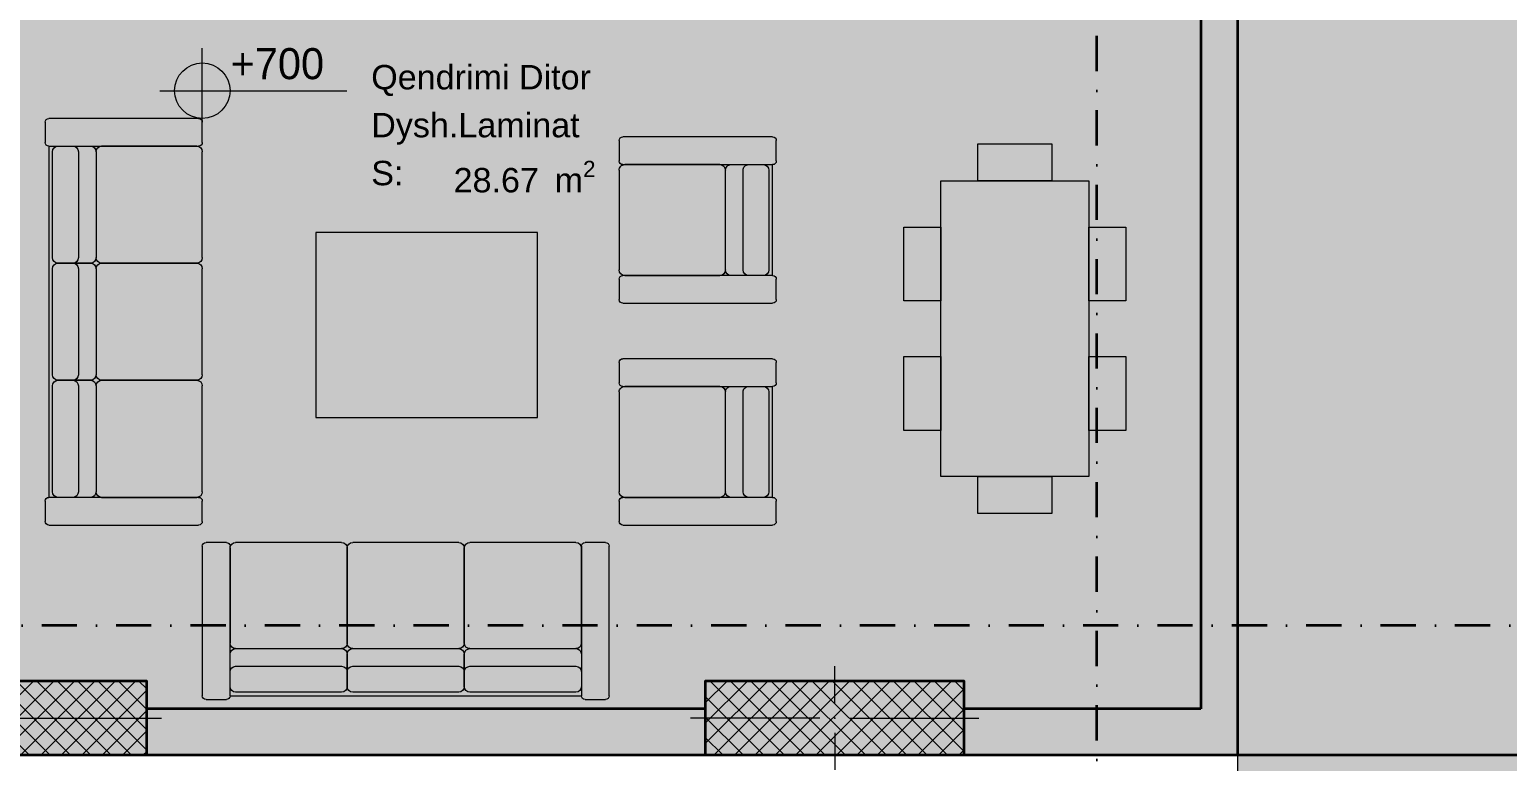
# Model space of a CAD drawing. Header units: millimetres. Extents: x 172821 to 253959, y -36092 to 17885.
# Drawn here: x 202827 to 210819, y -10151 to -6192 of the extents above; entities that cross this region are included whole.
import ezdxf
from ezdxf.enums import TextEntityAlignment as Align

# ---------------------------------------------------------------- set-up
doc = ezdxf.new("R2010")
doc.units = ezdxf.units.MM
doc.header["$MEASUREMENT"] = 0
doc.linetypes.add('Dot & Dashed', pattern=[402.166657, 190.5, -105.833333, 0, -105.833324])
for name, color, linetype, lineweight, true_color in [('A - Dimensionimi_Pen_No__156', 7, 'Continuous', 20, 0x54689e), ('A - Fill zone_Pen_No__102', 7, 'Continuous', 13, 0xcccccc), ('A - Mobilimi_Pen_No__102', 7, 'Continuous', 13, 0xcccccc), ('A - Muret_Pen_No__82', 7, 'Continuous', 20, 0xaaaaaa), ('Marker - Section_Pen_No__8', 7, 'Continuous', 35, 0xa80f02), ('Model Unit - Zone_Pen_No__102', 7, 'Continuous', 13, 0xcccccc)]:
    doc.layers.add(name, color=color, linetype=linetype, lineweight=lineweight, true_color=true_color)
for name, color, linetype, lineweight in [('A - Fill zone_Pen_No__19', 255, 'Continuous', 0), ('A - Fill zone_Pen_No__2', 8, 'Continuous', 15), ('A - Mobilimi_Pen_No__121', 255, 'Continuous', 0), ('A - Mobilimi_Pen_No__18', 9, 'Continuous', 15), ('A - Muret_Pen_No__22', 8, 'Continuous', 35), ('A - Pllaka meskatit_Pen_No__1', 7, 'Continuous', 13), ('A - Pllaka meskatit_Pen_No__22', 8, 'Continuous', 35), ('A - Shtyllat_Pen_No__101', 252, 'Continuous', 13), ('A - Shtyllat_Pen_No__22', 8, 'Continuous', 35), ('ARCHICAD Zone Stamps_Pen_No__101', 252, 'Continuous', 13)]:
    doc.layers.add(name, color=color, linetype=linetype, lineweight=lineweight)
for name, color, linetype in [('A - Muret', 7, 'Continuous'), ('A - Pllaka meskatit', 7, 'Continuous'), ('A - Shtyllat', 7, 'Continuous'), ('Marker - Section', 7, 'Continuous'), ('Model Unit - Zone', 7, 'Continuous')]:
    doc.layers.add(name, color=color, linetype=linetype)
doc.styles.add('GENERATED_STYLE_1', font='GOTHIC.TTF')
doc.styles.add('GENERATED_STYLE_2', font='arial.ttf')
pattern_1 = [(45, (0, 0), (-55.154327, 55.154327), []), (135, (0, 0), (55.154327, 55.154327), [])]

# ---------------------------------------------------------------- blocks, each defined once
blk = doc.blocks.new('Slab_1', base_point=(232061.1, 7783.8))
at = {"layer": 'A - Pllaka meskatit_Pen_No__1', "color": 7, "linetype": 'Continuous', "lineweight": 13, "flags": 128}
blk.add_lwpolyline([(232061.1, 7783.8), (190161.1, 7783.8), (190161.1, -3216.2), (191111.1, -3216.2), (191111.1, -7116.2), (191511.1, -7116.2), (191511.1, -8316.2), (195311.1, -8316.2), (195311.1, -7116.2), (200461.1, -7116.2), (200461.1, -10116.2), (218411.1, -10116.2), (218411.1, -8866.2), (232061.1, -8866.2)], close=True, dxfattribs=at)
blk = doc.blocks.new('Qendrimi Ditor_Dysh.Laminat _26', base_point=(205256.7, -6716.2))
at = {"layer": 'ARCHICAD Zone Stamps_Pen_No__101', "color": 252, "lineweight": 13, "insert": (205120, -6901.9), "char_height": 132, "attachment_point": 1, "style": 'GENERATED_STYLE_2'}
blk.add_mtext('\\A1;{\\pql;\\pt0,6060;\\fArial|b0|i0|c0|p34;28.67\\fArial|b0|i0|c0|p34;\\A1{\\H.66x;\\S^  ;}\\fArial|b0|i0|c0|p34; m\\fArial|b0|i0|c0|p34;\\A1{\\H.66x;\\S2^  ;}}', dxfattribs=at)
at = {"layer": 'ARCHICAD Zone Stamps_Pen_No__101', "color": 252, "lineweight": 13, "style": 'GENERATED_STYLE_2'}
for tag, p in [('ROOM_NAME', (204674.4, -6383.3)), ('DUMMY_849', (205839, -6353.2)), ('DUMMY_850', (205839, -6612.4)), ('ROOM_NUMBER', (204674.4, -6642.6)), ('measuredAreaCode', (204674.4, -6901.9))]:
    blk.add_attdef(tag, text='', height=132, dxfattribs=at).set_placement(p, align=Align.TOP_LEFT)
blk = doc.blocks.new('Slab_5', base_point=(232061.1, 7783.8))
at = {"layer": 'A - Pllaka meskatit_Pen_No__22', "color": 8, "linetype": 'Continuous', "lineweight": 35, "flags": 128}
blk.add_lwpolyline([(232061.1, 7783.8), (190161.1, 7783.8), (190161.1, -3216.2), (191111.1, -3216.2), (191111.1, -7116.2), (191511.1, -7116.2), (191511.1, -8316.2), (195311.1, -8316.2), (195311.1, -7116.2), (200461.1, -7116.2), (200461.1, -10116.2), (218411.1, -10116.2), (218411.1, -8866.2), (232061.1, -8866.2)], close=True, dxfattribs=at)
blk = doc.blocks.new('Wall_34', base_point=(209361.1, -2816.2))
at = {"layer": 'A - Muret_Pen_No__82', "linetype": 'Continuous', "lineweight": 0, "true_color": 0xd4d4d4}
for points in [[(209161.1, -3016.2), (209361.1, -2816.2), (209161.1, -2816.2)], [(209161.1, -3016.2), (209361.1, -3016.2), (209361.1, -2816.2)], [(209361.1, -9866.2), (209361.1, -3016.2), (209161.1, -3016.2), (209161.1, -9866.2)]]:
    blk.add_hatch(color=254, dxfattribs=at).paths.add_polyline_path(points)
at = {"layer": 'A - Muret_Pen_No__22', "color": 8, "linetype": 'Continuous', "lineweight": 35, "flags": 128}
for points in [[(209361.1, -2816.2), (209161.1, -2816.2)], [(209361.1, -9866.2), (209361.1, -2816.2)], [(209161.1, -3016.2), (209161.1, -5676.2)], [(209161.1, -5826.2), (209161.1, -9866.2)]]:
    blk.add_lwpolyline(points, dxfattribs=at)
blk = doc.blocks.new('Wall_59', base_point=(201711.1, -9866.2))
at = {"layer": 'A - Muret_Pen_No__82', "linetype": 'Continuous', "lineweight": 0, "true_color": 0xd4d4d4}
for points in [[(203461.1, -10116.2), (206481.1, -10116.2), (206481.1, -9866.2), (203461.1, -9866.2)], [(207881.1, -9866.2), (207881.1, -10116.2), (209161.1, -10116.2), (209161.1, -9866.2)], [(209361.1, -9866.2), (209161.1, -9866.2), (209361.1, -10116.2)], [(209161.1, -10116.2), (209361.1, -10116.2), (209161.1, -9866.2)]]:
    blk.add_hatch(color=254, dxfattribs=at).paths.add_polyline_path(points)
at = {"layer": 'A - Muret_Pen_No__22', "color": 8, "linetype": 'Continuous', "lineweight": 35, "flags": 128}
for points in [[(206481.1, -9866.2), (203461.1, -9866.2)], [(209161.1, -9866.2), (207881.1, -9866.2)], [(209361.1, -10116.2), (209361.1, -9866.2)], [(203461.1, -10116.2), (206481.1, -10116.2)], [(207881.1, -10116.2), (209361.1, -10116.2)]]:
    blk.add_lwpolyline(points, dxfattribs=at)
blk = doc.blocks.new('Column_20', base_point=(201961.1, -9916.2))
at = {"layer": 'A - Shtyllat_Pen_No__101', "linetype": 'Continuous', "lineweight": 13}
h = blk.add_hatch(dxfattribs=at)
h.set_pattern_fill('Concrete_Block', color=252, style=0, pattern_type=2)
h.set_pattern_definition(pattern_1)
h.paths.add_polyline_path([(203461.1, -10116.2), (203461.1, -9716.2), (200461.1, -9716.2), (200461.1, -10116.2)])
at = {"layer": 'A - Shtyllat_Pen_No__101', "color": 252, "linetype": 'Continuous', "lineweight": 13}
for p, q in [((201961.1, -9836.2), (201961.1, -9636.2)), ((201881.1, -9916.2), (200381.1, -9916.2)), ((202041.1, -9916.2), (203541.1, -9916.2)), ((201961.1, -9996.2), (201961.1, -10196.2))]:
    blk.add_line(p, q, dxfattribs=at)
blk.add_point((201961.1, -9916.2), dxfattribs=at)
at = {"layer": 'A - Shtyllat_Pen_No__22', "color": 8, "linetype": 'Continuous', "lineweight": 35, "flags": 128}
blk.add_lwpolyline([(203461.1, -10116.2), (203461.1, -9716.2), (200461.1, -9716.2), (200461.1, -10116.2)], close=True, dxfattribs=at)
blk = doc.blocks.new('Column_45', base_point=(207181.1, -9916.2))
at = {"layer": 'A - Shtyllat_Pen_No__101', "linetype": 'Continuous', "lineweight": 13}
h = blk.add_hatch(dxfattribs=at)
h.set_pattern_fill('Concrete_Block', color=252, style=0, pattern_type=2)
h.set_pattern_definition(pattern_1)
h.paths.add_polyline_path([(207881.1, -10116.2), (207881.1, -9716.2), (206481.1, -9716.2), (206481.1, -10116.2)])
at = {"layer": 'A - Shtyllat_Pen_No__101', "color": 252, "linetype": 'Continuous', "lineweight": 13}
for p, q in [((207181.1, -9836.2), (207181.1, -9636.2)), ((207101.1, -9916.2), (206401.1, -9916.2)), ((207261.1, -9916.2), (207961.1, -9916.2)), ((207181.1, -9996.2), (207181.1, -10196.2))]:
    blk.add_line(p, q, dxfattribs=at)
blk.add_point((207181.1, -9916.2), dxfattribs=at)
at = {"layer": 'A - Shtyllat_Pen_No__22', "color": 8, "linetype": 'Continuous', "lineweight": 35, "flags": 128}
blk.add_lwpolyline([(207881.1, -10116.2), (207881.1, -9716.2), (206481.1, -9716.2), (206481.1, -10116.2)], close=True, dxfattribs=at)
blk = doc.blocks.new('Sofa 25')
at = {"layer": 'A - Mobilimi_Pen_No__18', "color": 9, "linetype": 'Continuous', "lineweight": 15}
for p, q in [((0, 20), (0, 830)), ((20, 850), (130, 850)), ((150, 830), (150, 20)), ((150, 830), (2050, 830)), ((753.3, 810), (180, 810)), ((1386.7, 810), (813.3, 810)), ((2020, 810), (1446.7, 810)), ((2050, 20), (2050, 830)), ((2070, 850), (2180, 850)), ((2200, 830), (2200, 20)), ((150, 780), (150, 604.7)), ((783.3, 604.7), (783.3, 780)), ((783.3, 780), (783.3, 604.7)), ((1416.7, 604.7), (1416.7, 780)), ((1416.7, 780), (1416.7, 604.7)), ((2050, 604.7), (2050, 780)), ((180, 670), (753.3, 670)), ((813.3, 670), (1386.7, 670)), ((1446.7, 670), (2020, 670)), ((180, 574.7), (753.3, 574.7)), ((180, 574.7), (753.3, 574.7)), ((813.3, 574.7), (1386.7, 574.7)), ((813.3, 574.7), (1386.7, 574.7)), ((1446.7, 574.7), (2020, 574.7)), ((1446.7, 574.7), (2020, 574.7)), ((150, 30), (150, 544.7)), ((783.3, 544.7), (783.3, 30)), ((783.3, 30), (783.3, 544.7)), ((1416.7, 544.7), (1416.7, 30)), ((1416.7, 30), (1416.7, 544.7)), ((2050, 544.7), (2050, 30)), ((130, 0), (20, 0)), ((753.3, 0), (180, 0)), ((1386.7, 0), (813.3, 0)), ((2020, 0), (1446.7, 0)), ((2180, 0), (2070, 0))]:
    blk.add_line(p, q, dxfattribs=at)
for centre, radius, start, end in [((20, 830), 20, 90, 180), ((130, 830), 20, 0, 90), ((180, 780), 30, 90, 180), ((753.3, 780), 30, 0, 90), ((813.3, 780), 30, 90, 180), ((1386.7, 780), 30, 0, 90), ((1446.7, 780), 30, 90, 180), ((2020, 780), 30, 0, 90), ((2070, 830), 20, 90, 180), ((2180, 830), 20, 0, 90), ((180, 700), 30, 180, 270), ((753.3, 700), 30, 270, 0), ((813.3, 700), 30, 180, 270), ((1386.7, 700), 30, 270, 0), ((1446.7, 700), 30, 180, 270), ((2020, 700), 30, 270, 0), ((180, 604.7), 30, 180, 270), ((180, 544.7), 30, 90, 180), ((753.3, 604.7), 30, 270, 0), ((753.3, 544.7), 30, 0, 90), ((813.3, 604.7), 30, 180, 270), ((813.3, 544.7), 30, 90, 180), ((1386.7, 604.7), 30, 270, 0), ((1386.7, 544.7), 30, 0, 90), ((1446.7, 604.7), 30, 180, 270), ((1446.7, 544.7), 30, 90, 180), ((2020, 604.7), 30, 270, 0), ((2020, 544.7), 30, 0, 90), ((20, 20), 20, 180, 270), ((130, 20), 20, 270, 0), ((180, 30), 30, 180, 270), ((753.3, 30), 30, 270, 0), ((813.3, 30), 30, 180, 270), ((1386.7, 30), 30, 270, 0), ((1446.7, 30), 30, 180, 270), ((2020, 30), 30, 270, 0), ((2070, 20), 20, 180, 270), ((2180, 20), 20, 270, 0)]:
    blk.add_arc(centre, radius, start, end, dxfattribs=at)
blk = doc.blocks.new('Sofa 25_2')
at = {"layer": 'A - Mobilimi_Pen_No__18', "color": 9, "linetype": 'Continuous', "lineweight": 15}
for p, q in [((0, 20), (0, 830)), ((20, 850), (130, 850)), ((150, 830), (150, 20)), ((150, 830), (750, 830)), ((720, 810), (180, 810)), ((750, 20), (750, 830)), ((770, 850), (880, 850)), ((900, 830), (900, 20)), ((150, 780), (150, 604.7)), ((750, 604.7), (750, 780)), ((180, 670), (720, 670)), ((180, 574.7), (720, 574.7)), ((180, 574.7), (720, 574.7)), ((150, 30), (150, 544.7)), ((750, 544.7), (750, 30)), ((130, 0), (20, 0)), ((720, 0), (180, 0)), ((880, 0), (770, 0))]:
    blk.add_line(p, q, dxfattribs=at)
for centre, radius, start, end in [((20, 830), 20, 90, 180), ((130, 830), 20, 0, 90), ((180, 780), 30, 90, 180), ((720, 780), 30, 0, 90), ((770, 830), 20, 90, 180), ((880, 830), 20, 0, 90), ((180, 700), 30, 180, 270), ((720, 700), 30, 270, 0), ((180, 604.7), 30, 180, 270), ((180, 544.7), 30, 90, 180), ((720, 604.7), 30, 270, 0), ((720, 544.7), 30, 0, 90), ((20, 20), 20, 180, 270), ((130, 20), 20, 270, 0), ((180, 30), 30, 180, 270), ((720, 30), 30, 270, 0), ((770, 20), 20, 180, 270), ((880, 20), 20, 270, 0)]:
    blk.add_arc(centre, radius, start, end, dxfattribs=at)
blk = doc.blocks.new('Dining Table 01 25_4')
at = {"layer": 'A - Mobilimi_Pen_No__18', "color": 9, "linetype": 'Continuous', "lineweight": 15}
for p, q in [((1200, 1000), (0, 1000)), ((0, 1000), (0, 0)), ((1200, 0), (1200, 1000)), ((0, 0), (1200, 0))]:
    blk.add_line(p, q, dxfattribs=at)
at = {"layer": 'A - Mobilimi_Pen_No__18', "color": 9, "linetype": 'Continuous', "lineweight": 15, "flags": 128}
blk.add_lwpolyline([(0, 0), (1200, 0), (1200, 1000), (0, 1000)], close=True, dxfattribs=at)
blk = doc.blocks.new('Dining Table 01 25_5')
at = {"layer": 'A - Mobilimi_Pen_No__18', "color": 9, "linetype": 'Continuous', "lineweight": 15}
for p, q in [((1600, 800), (0, 800)), ((0, 800), (0, 0)), ((1600, 0), (1600, 800)), ((0, 0), (1600, 0))]:
    blk.add_line(p, q, dxfattribs=at)
at = {"layer": 'A - Mobilimi_Pen_No__18', "color": 9, "linetype": 'Continuous', "lineweight": 15, "flags": 128}
blk.add_lwpolyline([(0, 0), (1600, 0), (1600, 800), (0, 800)], close=True, dxfattribs=at)
blk = doc.blocks.new('Cutting Plane_1', base_point=(234237.4, -9416.2))
at = {"layer": 'Marker - Section_Pen_No__8', "color": 14, "linetype": 'Dot & Dashed', "lineweight": 35, "true_color": 0xa80f02}
blk.add_line((234057.4, -9416.2), (185477.9, -9416.2), dxfattribs=at)
blk = doc.blocks.new('Cutting Plane_2', base_point=(208597.8, -31939.6))
at = {"layer": 'Marker - Section_Pen_No__8', "color": 14, "linetype": 'Dot & Dashed', "lineweight": 35, "true_color": 0xa80f02}
blk.add_line((208597.8, -31759.6), (208597.8, 10617.9), dxfattribs=at)

msp = doc.modelspace()

# ---------------------------------------------------------------- hatches: boundary and pattern name
at = {"layer": 'A - Fill zone_Pen_No__102', "linetype": 'Continuous', "lineweight": 0, "true_color": 0x333333}
msp.add_hatch(color=250, dxfattribs=at).paths.add_polyline_path([(190161.1, -966.2), (202311.1, -966.2), (202311.1, -2816.2), (209361.1, -2816.2), (209361.1, -10116.2), (200461.1, -10116.2), (200461.1, -7116.2), (195311.1, -7116.2), (195311.1, -8316.2), (191511.1, -8316.2), (191511.1, -7116.2), (191111.1, -7116.2), (191111.1, -3216.2), (190161.1, -3216.2)])
at = {"layer": 'A - Fill zone_Pen_No__19', "linetype": 'Continuous', "lineweight": 0, "true_color": 0x3f3f3f}
msp.add_hatch(color=250, dxfattribs=at).paths.add_polyline_path([(202311.1, -2816.2), (202311.1, -1016.2), (223211.1, -1016.2), (223211.1, -2816.2), (216536.1, -2816.2), (216536.1, -6741.2), (218286.1, -6741.2), (218286.1, -8866.2), (218411.1, -8866.2), (218411.1, -10116.2), (213111.1, -10116.2), (211161.1, -10116.2), (211161.1, -17436.2), (209361.1, -17436.2), (209361.1, -2816.2)])
at = {"layer": 'A - Mobilimi_Pen_No__121', "linetype": 'Continuous', "lineweight": 0, "true_color": 0xffffff}
for points in [[(207955.4, -6809.9), (208355.4, -6809.9), (208355.4, -7009.9), (207955.4, -7009.9)], [(207755.4, -7259.9), (207755.4, -7659.9), (207555.4, -7659.9), (207555.4, -7259.9)], [(208755.4, -7259.9), (208755.4, -7659.9), (208555.4, -7659.9), (208555.4, -7259.9)], [(207755.4, -7959.9), (207755.4, -8359.9), (207555.4, -8359.9), (207555.4, -7959.9)], [(208755.4, -7959.9), (208755.4, -8359.9), (208555.4, -8359.9), (208555.4, -7959.9)], [(207955.4, -8609.9), (208355.4, -8609.9), (208355.4, -8809.9), (207955.4, -8809.9)]]:
    msp.add_hatch(color=7, dxfattribs=at).paths.add_polyline_path(points)

# ---------------------------------------------------------------- linework, layer by layer
at = {"layer": 'A - Dimensionimi_Pen_No__156', "color": 165, "linetype": 'Continuous', "lineweight": 20, "true_color": 0x54689e}
for points in [[(203761.1, -6752.4), (203761.1, -6292.4)], [(203531.1, -6522.4), (204542.9, -6522.4)]]:
    msp.add_lwpolyline(points, dxfattribs=at)
msp.add_circle((203761.1, -6522.4), 150, dxfattribs=at)
at = {"layer": 'A - Fill zone_Pen_No__2', "color": 8, "linetype": 'Continuous', "lineweight": 15, "flags": 128}
for points in [[(190161.1, -966.2), (202311.1, -966.2), (202311.1, -2816.2), (209361.1, -2816.2), (209361.1, -10116.2), (200461.1, -10116.2), (200461.1, -7116.2), (195311.1, -7116.2), (195311.1, -8316.2), (191511.1, -8316.2), (191511.1, -7116.2), (191111.1, -7116.2), (191111.1, -3216.2), (190161.1, -3216.2)], [(202311.1, -2816.2), (202311.1, -1016.2), (223211.1, -1016.2), (223211.1, -2816.2), (216536.1, -2816.2), (216536.1, -6741.2), (218286.1, -6741.2), (218286.1, -8866.2), (218411.1, -8866.2), (218411.1, -10116.2), (213111.1, -10116.2), (211161.1, -10116.2), (211161.1, -17436.2), (209361.1, -17436.2), (209361.1, -2816.2)]]:
    msp.add_lwpolyline(points, close=True, dxfattribs=at)
at = {"layer": 'A - Mobilimi_Pen_No__102', "color": 254, "linetype": 'Continuous', "lineweight": 13, "true_color": 0xcccccc, "flags": 128}
for points in [[(207955.4, -6809.9), (208355.4, -6809.9), (208355.4, -7009.9), (207955.4, -7009.9)], [(207755.4, -7259.9), (207755.4, -7659.9), (207555.4, -7659.9), (207555.4, -7259.9)], [(208755.4, -7259.9), (208755.4, -7659.9), (208555.4, -7659.9), (208555.4, -7259.9)], [(207755.4, -7959.9), (207755.4, -8359.9), (207555.4, -8359.9), (207555.4, -7959.9)], [(208755.4, -7959.9), (208755.4, -8359.9), (208555.4, -8359.9), (208555.4, -7959.9)], [(207955.4, -8609.9), (208355.4, -8609.9), (208355.4, -8809.9), (207955.4, -8809.9)]]:
    msp.add_lwpolyline(points, close=True, dxfattribs=at)
at = {"layer": 'A - Mobilimi_Pen_No__18', "color": 9, "linetype": 'Continuous', "lineweight": 15}
for points in [[(207955.4, -7009.9), (207955.4, -6809.9), (208355.4, -6809.9), (208355.4, -7009.9)], [(208555.4, -8609.9), (207755.4, -8609.9), (207755.4, -7009.9), (208555.4, -7009.9)], [(207755.4, -7659.9), (207555.4, -7659.9), (207555.4, -7259.9), (207755.4, -7259.9)], [(208755.4, -7659.9), (208555.4, -7659.9), (208555.4, -7259.9), (208755.4, -7259.9)], [(207755.4, -8359.9), (207555.4, -8359.9), (207555.4, -7959.9), (207755.4, -7959.9)], [(208755.4, -8359.9), (208555.4, -8359.9), (208555.4, -7959.9), (208755.4, -7959.9)], [(207955.4, -8809.9), (207955.4, -8609.9), (208355.4, -8609.9), (208355.4, -8809.9)]]:
    msp.add_lwpolyline(points, close=True, dxfattribs=at)
at = {"layer": 'Model Unit - Zone_Pen_No__102', "color": 254, "linetype": 'Continuous', "lineweight": 13, "true_color": 0xcccccc, "flags": 128}
msp.add_lwpolyline([(202661.1, -5292.2), (202661.1, -9716.2), (203461.1, -9716.2), (203461.1, -9866.2), (206481.1, -9866.2), (206481.1, -9716.2), (207881.1, -9716.2), (207881.1, -9866.2), (209161.1, -9866.2), (209161.1, -5826.2), (207791.1, -5826.2), (207791.1, -5292.2)], close=True, dxfattribs=at)

# ---------------------------------------------------------------- block references
at = {"layer": 'A - Mobilimi_Pen_No__18', "color": 9, "linetype": 'Continuous', "lineweight": 15, "xscale": -1, "zscale": 1000}
for name, p, rotation in [('Sofa 25', (203761.1, -6672.4), 90), ('Sofa 25_2', (206015.3, -7672.4), 270), ('Dining Table 01 25_5', (207755.4, -8609.9), 270), ('Sofa 25_2', (206015.3, -8872.4), 270), ('Sofa 25', (203761.1, -8966.2), 180)]:
    msp.add_blockref(name, p, dxfattribs=dict(at, rotation=rotation))
at = {"layer": 'A - Mobilimi_Pen_No__18', "color": 9, "linetype": 'Continuous', "lineweight": 15, "zscale": 1000}
msp.add_blockref('Dining Table 01 25_4', (204374.1, -8290.4), dxfattribs=at)
at = {"layer": 'A - Muret', "color": 8, "lineweight": 35}
for name, p in [('Wall_34', (209361.1, -2816.2)), ('Wall_59', (201711.1, -9866.2))]:
    msp.add_blockref(name, p, dxfattribs=at)
at = {"layer": 'A - Pllaka meskatit', "color": 7, "linetype": 'Continuous', "lineweight": 13}
msp.add_blockref('Slab_1', (232061.1, 7783.8), dxfattribs=at)
at = {"layer": 'A - Pllaka meskatit', "color": 8, "linetype": 'Continuous', "lineweight": 35}
msp.add_blockref('Slab_5', (232061.1, 7783.8), dxfattribs=at)
at = {"layer": 'A - Shtyllat', "color": 8, "lineweight": 35}
for name, p in [('Column_20', (201961.1, -9916.2)), ('Column_45', (207181.1, -9916.2))]:
    msp.add_blockref(name, p, dxfattribs=at)
at = {"layer": 'Marker - Section', "color": 14, "lineweight": 35, "true_color": 0xa80f02}
for name, p in [('Cutting Plane_2', (208597.8, -31939.6)), ('Cutting Plane_1', (234237.4, -9416.2))]:
    msp.add_blockref(name, p, dxfattribs=at)
at = {"layer": 'Model Unit - Zone', "color": 252, "linetype": 'Continuous', "lineweight": 13}
msp.add_blockref('Qendrimi Ditor_Dysh.Laminat _26', (205256.7, -6716.2), dxfattribs=at).add_auto_attribs({'ROOM_NAME': 'Qendrimi Ditor', 'ROOM_NUMBER': 'Dysh.Laminat ', 'measuredAreaCode': 'S: '})

# ---------------------------------------------------------------- texts
at = {"layer": 'A - Dimensionimi_Pen_No__156', "color": 165, "linetype": 'Continuous', "lineweight": 20, "true_color": 0x54689e, "insert": (204166.7, -6462.5), "char_height": 168, "attachment_point": 8, "style": 'GENERATED_STYLE_1'}
msp.add_mtext('\\A1;{\\pqc;\\fCentury Gothic|b0|i0|c0|p34;+\\fCentury Gothic|b0|i0|c0|p34;700}', dxfattribs=at)

doc.saveas('drawing.dxf')
